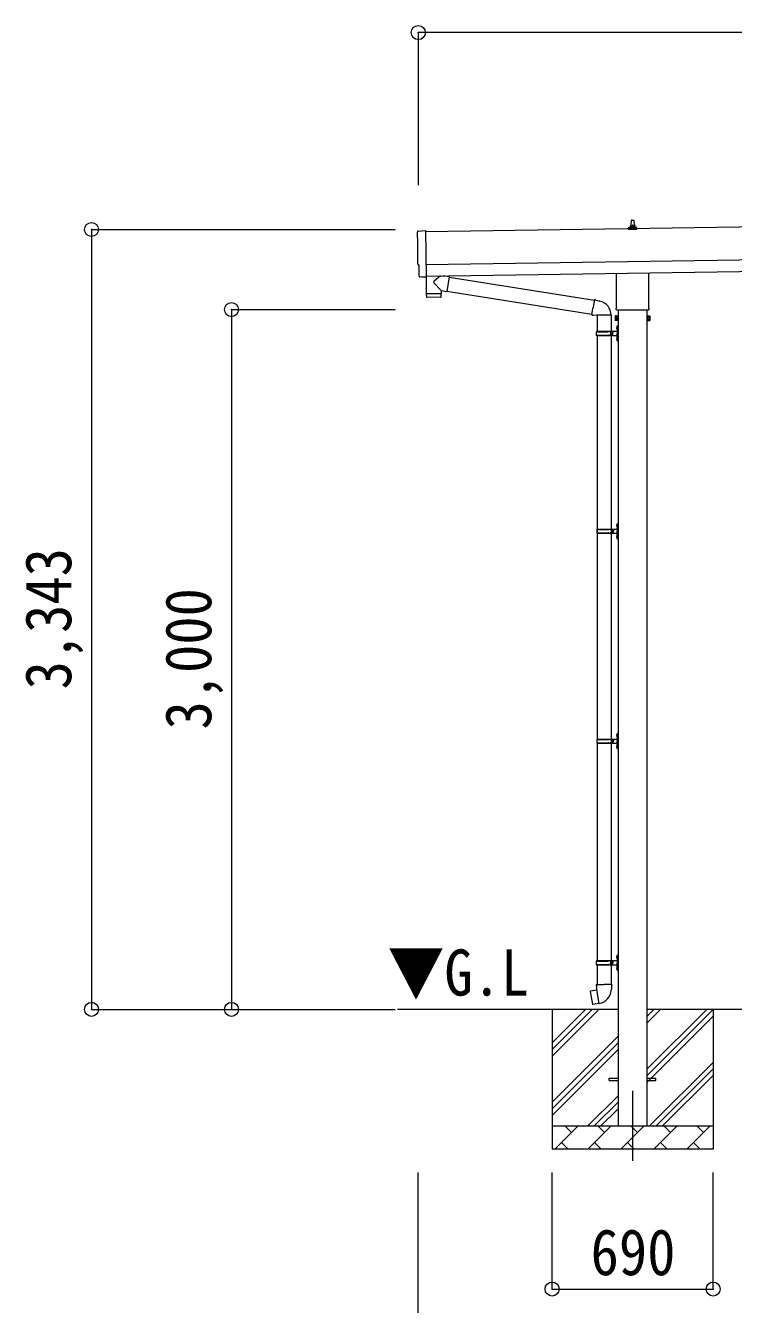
# Model space of a CAD drawing. Units: millimetres at full size, sheet at 1:60. Extents: x -16864 to 16864, y -11640 to 11640.
# Drawn here: x -915 to 2117, y -8729 to -3246 of the extents above; entities that cross this region are included whole.
import ezdxf
from ezdxf.enums import TextEntityAlignment as Align

# ---------------------------------------------------------------- set-up
doc = ezdxf.new("R2010")
doc.units = ezdxf.units.MM
doc.header["$LTSCALE"] = 60
doc.header["$PDMODE"] = 32
doc.header["$PDSIZE"] = 60
doc.linetypes.add('CHAIN1', pattern=[8, 5, -1, 1, -1])
for name, color, linetype, lineweight in [('0-1_Defpoints', 7, 'CHAIN1', 9), ('0-2_TEXT1', 4, 'Continuous', 9), ('0-3_SHAPE', 7, 'Continuous', 9), ('0-7_PARTS2', 7, 'Continuous', 9), ('0-8_TABLE1', 6, 'Continuous', 9), ('0-9_DIM1', 7, 'Continuous', 9)]:
    doc.layers.add(name, color=color, linetype=linetype, lineweight=lineweight)
doc.styles.add('ＭＳ ゴシック', font='')
doc.styles.get('ＭＳ ゴシック').set_extended_font_data('MS Gothic')

msp = doc.modelspace()

# ---------------------------------------------------------------- linework, layer by layer
at = {"layer": '0-1_Defpoints'}
msp.add_line((1685.56, -7813.9), (1685.56, -8162.9), dxfattribs=at)
at = {"layer": '0-2_TEXT1'}
for p, q in [((6163.31, -4053.52), (798.36, -4130.17)), ((1668, -4111.64), (1703.73, -4111.64)), ((1668.38, -4111.46), (1675.1, -4109.83)), ((1675.48, -4109.64), (1696.25, -4109.64)), ((1675.87, -4108.85), (1675.87, -4104.64)), ((1676.87, -4104.64), (1694.87, -4104.64)), ((1679.87, -4104.64), (1680.59, -4081.12)), ((1681.59, -4080.14), (1690.14, -4080.14)), ((1691.14, -4081.12), (1691.87, -4104.64)), ((1695.87, -4108.85), (1695.87, -4104.64)), ((1703.35, -4111.46), (1696.63, -4109.83)), ((1667.62, -4120.14), (1667.62, -4112.43)), ((1704.12, -4120.14), (1667.62, -4120.14)), ((1704.12, -4120.14), (1704.12, -4112.43)), ((800.36, -4270.15), (6165.31, -4193.51)), ((801.07, -4320.15), (6166.02, -4243.5)), ((781.49, -4324.2), (774.57, -4323.93)), ((1617.26, -4454.13), (1617.26, -4308.49)), ((1753.86, -4306.54), (1753.86, -4454.13)), ((1611.56, -4492.4), (1612.32, -4491.08)), ((1611.56, -4492.4), (1611.56, -4509.4)), ((1615.56, -4462.9), (1615.56, -4457.4)), ((1753.5, -4466.4), (1617.62, -4466.4)), ((1623.06, -4466.4), (1623.06, -7963.9)), ((1748.06, -7963.9), (1748.06, -4466.4)), ((1755.56, -4457.4), (1755.56, -4462.9)), ((1759.56, -4492.4), (1758.8, -4491.08)), ((1759.56, -4492.4), (1759.56, -4509.4)), ((1611.56, -4509.4), (1612.32, -4510.71)), ((1618.56, -4495.99), (1612.32, -4495.99)), ((1618.56, -4505.81), (1612.32, -4505.81)), ((1618.56, -4510.71), (1612.32, -4510.71)), ((1621.06, -4510.1), (1618.56, -4510.1)), ((1750.06, -4510.1), (1752.56, -4510.1)), ((1752.56, -4495.99), (1758.8, -4495.99)), ((1752.56, -4505.81), (1758.8, -4505.81)), ((1752.56, -4510.71), (1758.8, -4510.71)), ((1759.56, -4509.4), (1758.8, -4510.71)), ((1585.56, -7759.4), (1623.06, -7759.4)), ((1585.56, -7768.4), (1585.56, -7759.4)), ((1585.56, -7759.4), (1623.06, -7759.4)), ((1585.56, -7768.4), (1585.56, -7759.4)), ((1585.56, -7768.4), (1623.06, -7768.4)), ((1585.56, -7768.4), (1623.06, -7768.4)), ((1748.06, -7759.4), (1785.56, -7759.4)), ((1748.06, -7759.4), (1785.56, -7759.4)), ((1748.06, -7768.4), (1785.56, -7768.4)), ((1748.06, -7768.4), (1785.56, -7768.4)), ((1785.56, -7768.4), (1785.56, -7759.4)), ((1785.56, -7768.4), (1785.56, -7759.4))]:
    msp.add_line(p, q, dxfattribs=at)
for points in [[(766.74, -4127.18), (798.28, -4125.08), (801.11, -4322.91)], [(771.69, -4320.98), (771.02, -4273.96), (770.42, -4273.97)], [(782.23, -4323.91), (782.89, -4323.27), (801.12, -4323.92)], [(1618.56, -4510.71), (1618.56, -4491.08), (1612.32, -4491.08)], [(1618.56, -4510.1), (1618.56, -4491.7), (1621.06, -4491.7)], [(1752.56, -4510.1), (1752.56, -4491.7), (1750.06, -4491.7)], [(1752.56, -4510.71), (1752.56, -4491.08), (1758.8, -4491.08)]]:
    msp.add_lwpolyline(points, dxfattribs=at)
for points in [[(1621.06, -4511.4), (1621.06, -4490.4), (1623.06, -4490.4), (1623.06, -4511.4)], [(1750.06, -4511.4), (1750.06, -4490.4), (1748.06, -4490.4), (1748.06, -4511.4)]]:
    msp.add_lwpolyline(points, close=True, dxfattribs=at)
for centre, radius, start, end in [((1668.62, -4112.43), 1, 103.62699, 180), ((1674.87, -4108.85), 1, 283.62699, 0), ((1679.95, -4105.27), 4.13, 90, 171.17633), ((1676.87, -4105.64), 1, 90, 180), ((1681.59, -4081.14), 1, 90, 178.60509), ((1689.2, -4104.64), 4.83, 133.60282, 180), ((1682.53, -4104.64), 4.83, 0, 46.39718), ((1690.14, -4081.14), 1, 1.39491, 90), ((1691.78, -4105.27), 4.13, 8.82367, 90), ((1694.87, -4105.64), 1, 0, 90), ((1696.87, -4108.85), 1, 180, 256.37301), ((1703.12, -4112.43), 1, 0, 76.37301), ((1615.9, -4493.54), 4.34, 145.61575, 214.38425), ((1619.56, -4457.4), 4, 125.09963, 180), ((1619.56, -4462.9), 4, 180, 194.47751), ((1619.56, -4462.9), 4, 194.47751, 241.04498), ((1751.56, -4462.9), 4, 298.95502, 345.52249), ((1751.56, -4457.4), 4, 0, 54.90037), ((1751.56, -4462.9), 4, 345.52249, 0), ((1755.21, -4493.54), 4.34, 325.61575, 34.38425), ((1627.8, -4500.9), 16.24, 162.41205, 197.58795), ((1615.9, -4508.26), 4.34, 145.61575, 214.38425), ((1743.32, -4500.9), 16.24, 342.41205, 17.58795), ((1755.21, -4508.26), 4.34, 325.61575, 34.38425)]:
    msp.add_arc(centre, radius, start, end, dxfattribs=at)
for centre, major_axis, ratio, start_param, end_param in [((766.94, -4130.18), (-3, -0.04), 0.99863, 4.7647489, 6.2979817), ((-3997.43, -4268.67), (4762.89, 68.04), 0.99863, 6.2686928, 6.2979817), ((770.35, -4269.57), (-4.41, -0.06), 0.99863, 6.2686928, 7.8539816), ((774.69, -4320.93), (-2.15, -2.1), 0.9974, 5.5252311, 7.0411395), ((781.53, -4323.2), (-0.717, -0.7), 0.9974, 0.7579542, 1.5707963)]:
    msp.add_ellipse(centre, major_axis=major_axis, ratio=ratio, start_param=start_param, end_param=end_param, dxfattribs=at)
at = {"layer": '0-3_SHAPE'}
for p, q in [((1623.06, -7463.9), (678.9, -7463.9)), ((1340.56, -7463.9), (1340.56, -8063.9)), ((1340.56, -7607.38), (1484.04, -7463.9)), ((1340.56, -7635.67), (1512.33, -7463.9)), ((1340.56, -7663.95), (1540.61, -7463.9)), ((3423.06, -7463.9), (1748.06, -7463.9)), ((1748.06, -7492.72), (1776.88, -7463.9)), ((1748.06, -7521.01), (1805.17, -7463.9)), ((1748.06, -7719), (2003.16, -7463.9)), ((1748.06, -7747.28), (2030.56, -7464.78)), ((1748.06, -7775.57), (2030.56, -7493.07)), ((2030.56, -7463.9), (2030.56, -8063.9)), ((1340.56, -7861.94), (1623.06, -7579.44)), ((1340.56, -7890.22), (1623.06, -7607.72)), ((1340.56, -7918.51), (1623.06, -7636.01)), ((1757.72, -7963.9), (2030.56, -7691.06)), ((1786, -7963.9), (2030.56, -7719.34)), ((1814.29, -7963.9), (2030.56, -7747.63)), ((1493.16, -7963.9), (1623.06, -7834)), ((1521.44, -7963.9), (1623.06, -7862.28)), ((1549.73, -7963.9), (1623.06, -7890.57)), ((1340.56, -7963.9), (2030.56, -7963.9)), ((1352.72, -8063.9), (1452.72, -7963.9)), ((1424.16, -7992.45), (1395.61, -7963.9)), ((1494.14, -8063.9), (1594.14, -7963.9)), ((1565.58, -7992.45), (1537.03, -7963.9)), ((1635.56, -8063.9), (1735.56, -7963.9)), ((1707.01, -7992.45), (1678.45, -7963.9)), ((1776.98, -8063.9), (1876.98, -7963.9)), ((1848.43, -7992.45), (1819.87, -7963.9)), ((1918.4, -8063.9), (2018.4, -7963.9)), ((1989.85, -7992.45), (1961.3, -7963.9)), ((1381.27, -8035.35), (1409.82, -8063.9)), ((1522.69, -8035.35), (1551.24, -8063.9)), ((1664.11, -8035.35), (1692.67, -8063.9)), ((1805.53, -8035.35), (1834.09, -8063.9)), ((1946.96, -8035.35), (1975.51, -8063.9)), ((2030.56, -8063.9), (1340.56, -8063.9))]:
    msp.add_line(p, q, dxfattribs=at)
at = {"layer": '0-8_TABLE1'}
for p, q in [((767.34, -3276.26), (767.34, -3930.59)), ((11606.27, -3276.26), (767.34, -3276.26)), ((-632.66, -4120.61), (668.04, -4120.61)), ((-632.66, -4120.61), (-632.66, -7463.9)), ((-32.66, -4463.9), (668.04, -4463.9)), ((-32.66, -4463.9), (-32.66, -7463.9)), ((-632.66, -7463.9), (668.04, -7463.9)), ((767.04, -9364.9), (767.04, -8162.9)), ((1340.56, -8662.9), (1340.56, -8162.9)), ((2030.56, -8662.9), (2030.56, -8162.9)), ((1340.56, -8662.9), (2030.56, -8662.9))]:
    msp.add_line(p, q, dxfattribs=at)
for p in [(767.34, -3276.26), (-632.66, -4120.61), (-32.66, -4463.9), (-632.66, -7463.9), (-32.66, -7463.9), (1340.56, -8662.9), (2030.56, -8662.9)]:
    msp.add_point(p, dxfattribs=at)
at = {"layer": '0-9_DIM1'}
for p, q in [((801.11, -4322.91), (801.12, -4323.92)), ((862.52, -4319.27), (834.87, -4341.78)), ((900.14, -4323.28), (874.3, -4319.1)), ((900.14, -4323.28), (889.97, -4386.16)), ((899.84, -4325.1), (1522, -4424.16)), ((865.56, -4382.22), (834.69, -4349.11)), ((865.56, -4382.22), (889.97, -4386.16)), ((865.56, -4382.22), (865.73, -4394.23)), ((890.27, -4384.33), (1511.58, -4483.26)), ((801.76, -4396.14), (802.17, -4409.19)), ((862.75, -4411.27), (805.21, -4412.1)), ((806.24, -4395.08), (806.27, -4396.08)), ((861.24, -4394.29), (861.23, -4395.29)), ((1522.32, -4422.34), (1516.79, -4453.71)), ((1522.32, -4422.34), (1523.46, -4420.36)), ((1523.46, -4420.36), (1527.02, -4420.99)), ((1527.02, -4420.99), (1527.44, -4423.34)), ((1541.95, -4426.16), (1543.64, -4427.79)), ((1543.64, -4427.79), (1545.75, -4428.24)), ((1511.26, -4485.07), (1516.79, -4453.71)), ((1511.26, -4485.07), (1511.65, -4487.33)), ((1511.26, -4485.07), (1516.41, -4485.89)), ((1511.65, -4487.33), (1515.22, -4487.96)), ((1515.22, -4487.96), (1516.41, -4485.89)), ((1516.41, -4485.89), (1531.01, -4488.2)), ((1531.01, -4488.2), (1533.22, -4487.22)), ((1593.51, -4487.61), (1532.33, -4487.61)), ((1533.06, -4487.61), (1533.06, -4556.91)), ((1593.06, -4487.61), (1593.06, -4556.91)), ((1616.76, -4539.76), (1618.8, -4540.76)), ((1618.03, -4537.76), (1618.66, -4537.76)), ((1618.03, -4537.76), (1618.03, -4546.06)), ((1618.03, -4546.06), (1618.66, -4546.06)), ((1618.66, -4537.76), (1618.66, -4546.06)), ((1618.66, -4537.76), (1619.06, -4538.16)), ((1618.66, -4546.06), (1619.06, -4545.66)), ((1618.8, -4540.76), (1619.41, -4541.91)), ((1619.06, -4533.91), (1622.06, -4532.41)), ((1619.06, -4533.91), (1619.06, -4565.91)), ((1619.06, -4538.16), (1619.06, -4545.66)), ((1622.06, -4532.41), (1622.06, -4565.91)), ((1622.06, -4532.41), (1623.06, -4532.41)), ((1623.06, -4532.41), (1623.06, -4565.91)), ((1530.06, -4558.91), (1580.39, -4558.91)), ((1530.06, -4572.91), (1580.39, -4572.91)), ((1531.06, -4556.91), (1617.06, -4556.91)), ((1531.06, -4556.91), (1531.06, -4558.91)), ((1531.06, -4574.91), (1531.06, -4572.91)), ((1531.06, -4574.91), (1617.06, -4574.91)), ((1533.06, -4574.91), (1533.06, -6304.9)), ((1590.06, -4556.91), (1590.06, -4561.41)), ((1590.06, -4561.41), (1592.06, -4561.41)), ((1590.06, -4574.91), (1590.06, -4570.41)), ((1590.06, -4570.41), (1592.06, -4570.41)), ((1592.06, -4561.41), (1592.06, -4565.91)), ((1592.06, -4570.41), (1592.06, -4565.91)), ((1593.06, -4574.91), (1593.06, -6304.9)), ((1598.06, -4556.91), (1598.06, -4565.91)), ((1598.06, -4561.41), (1601.06, -4561.41)), ((1598.06, -4574.91), (1598.06, -4565.91)), ((1598.06, -4570.41), (1601.06, -4570.41)), ((1601.06, -4561.41), (1601.06, -4565.91)), ((1601.06, -4570.41), (1601.06, -4565.91)), ((1616.76, -4587.76), (1618.8, -4588.76)), ((1618.03, -4585.76), (1618.66, -4585.76)), ((1618.03, -4585.76), (1618.03, -4594.06)), ((1618.03, -4594.06), (1618.66, -4594.06)), ((1618.66, -4585.76), (1618.66, -4594.06)), ((1618.66, -4585.76), (1619.06, -4586.16)), ((1618.66, -4594.06), (1619.06, -4593.66)), ((1618.8, -4588.76), (1619.41, -4589.91)), ((1619.06, -4597.91), (1619.06, -4565.91)), ((1619.06, -4586.16), (1619.06, -4593.66)), ((1619.06, -4597.91), (1622.06, -4599.41)), ((1622.06, -4599.41), (1622.06, -4565.91)), ((1622.06, -4599.41), (1623.06, -4599.41)), ((1623.06, -4599.41), (1623.06, -4565.91)), ((1532.56, -5406.9), (1582.89, -5406.9)), ((1532.56, -5420.9), (1582.89, -5420.9)), ((1533.56, -5404.9), (1533.56, -5406.9)), ((1533.56, -5404.9), (1617.06, -5404.9)), ((1533.56, -5422.9), (1533.56, -5420.9)), ((1533.56, -5422.9), (1617.06, -5422.9)), ((1592.56, -5404.9), (1592.56, -5409.4)), ((1592.56, -5409.4), (1594.56, -5409.4)), ((1592.56, -5422.9), (1592.56, -5418.4)), ((1592.56, -5418.4), (1594.56, -5418.4)), ((1594.56, -5409.4), (1594.56, -5413.9)), ((1594.56, -5418.4), (1594.56, -5413.9)), ((1600.56, -5404.9), (1600.56, -5413.9)), ((1600.56, -5409.4), (1603.56, -5409.4)), ((1600.56, -5422.9), (1600.56, -5413.9)), ((1600.56, -5418.4), (1603.56, -5418.4)), ((1603.56, -5409.4), (1603.56, -5413.9)), ((1603.56, -5418.4), (1603.56, -5413.9)), ((1616.76, -5387.75), (1618.8, -5388.75)), ((1618.03, -5385.75), (1618.66, -5385.75)), ((1618.03, -5385.75), (1618.03, -5394.05)), ((1618.03, -5394.05), (1618.66, -5394.05)), ((1618.66, -5385.75), (1618.66, -5394.05)), ((1618.66, -5385.75), (1619.06, -5386.15)), ((1618.66, -5394.05), (1619.06, -5393.65)), ((1618.8, -5388.75), (1619.41, -5389.9)), ((1619.06, -5381.9), (1622.06, -5380.4)), ((1619.06, -5381.9), (1619.06, -5413.9)), ((1619.06, -5386.15), (1619.06, -5393.65)), ((1619.06, -5445.9), (1619.06, -5413.9)), ((1622.06, -5380.4), (1622.06, -5413.9)), ((1622.06, -5380.4), (1623.06, -5380.4)), ((1622.06, -5447.4), (1622.06, -5413.9)), ((1623.06, -5380.4), (1623.06, -5413.9)), ((1623.06, -5447.4), (1623.06, -5413.9)), ((1616.76, -5435.75), (1618.8, -5436.75)), ((1618.03, -5433.75), (1618.66, -5433.75)), ((1618.03, -5433.75), (1618.03, -5442.05)), ((1618.03, -5442.05), (1618.66, -5442.05)), ((1618.66, -5433.75), (1618.66, -5442.05)), ((1618.66, -5433.75), (1619.06, -5434.15)), ((1618.66, -5442.05), (1619.06, -5441.65)), ((1618.8, -5436.75), (1619.41, -5437.9)), ((1619.06, -5434.15), (1619.06, -5441.65)), ((1619.06, -5445.9), (1622.06, -5447.4)), ((1622.06, -5447.4), (1623.06, -5447.4)), ((1533.56, -6304.9), (1533.56, -6306.9)), ((1533.56, -6304.9), (1617.06, -6304.9)), ((1592.56, -6304.9), (1592.56, -6309.4)), ((1600.56, -6304.9), (1600.56, -6313.9)), ((1616.76, -6287.75), (1618.8, -6288.75)), ((1618.03, -6285.75), (1618.66, -6285.75)), ((1618.03, -6285.75), (1618.03, -6294.05)), ((1618.03, -6294.05), (1618.66, -6294.05)), ((1618.66, -6285.75), (1618.66, -6294.05)), ((1618.66, -6285.75), (1619.06, -6286.15)), ((1618.66, -6294.05), (1619.06, -6293.65)), ((1618.8, -6288.75), (1619.41, -6289.9)), ((1619.06, -6281.9), (1622.06, -6280.4)), ((1619.06, -6281.9), (1619.06, -6313.9)), ((1619.06, -6286.15), (1619.06, -6293.65)), ((1622.06, -6280.4), (1622.06, -6313.9)), ((1622.06, -6280.4), (1623.06, -6280.4)), ((1623.06, -6280.4), (1623.06, -6313.9)), ((1532.56, -6306.9), (1582.89, -6306.9)), ((1532.56, -6320.9), (1582.89, -6320.9)), ((1533.06, -6322.89), (1533.06, -7254.9)), ((1533.56, -6322.9), (1533.56, -6320.9)), ((1533.56, -6322.9), (1617.06, -6322.9)), ((1592.56, -6309.4), (1594.56, -6309.4)), ((1592.56, -6322.9), (1592.56, -6318.4)), ((1592.56, -6318.4), (1594.56, -6318.4)), ((1593.06, -6322.89), (1593.06, -7254.9)), ((1594.56, -6309.4), (1594.56, -6313.9)), ((1594.56, -6318.4), (1594.56, -6313.9)), ((1600.56, -6309.4), (1603.56, -6309.4)), ((1600.56, -6322.9), (1600.56, -6313.9)), ((1600.56, -6318.4), (1603.56, -6318.4)), ((1603.56, -6309.4), (1603.56, -6313.9)), ((1603.56, -6318.4), (1603.56, -6313.9)), ((1616.76, -6335.75), (1618.8, -6336.75)), ((1618.03, -6333.75), (1618.66, -6333.75)), ((1618.03, -6333.75), (1618.03, -6342.05)), ((1618.03, -6342.05), (1618.66, -6342.05)), ((1618.66, -6333.75), (1618.66, -6342.05)), ((1618.66, -6333.75), (1619.06, -6334.15)), ((1618.66, -6342.05), (1619.06, -6341.65)), ((1618.8, -6336.75), (1619.41, -6337.9)), ((1619.06, -6345.9), (1619.06, -6313.9)), ((1619.06, -6334.15), (1619.06, -6341.65)), ((1619.06, -6345.9), (1622.06, -6347.4)), ((1622.06, -6347.4), (1622.06, -6313.9)), ((1622.06, -6347.4), (1623.06, -6347.4)), ((1623.06, -6347.4), (1623.06, -6313.9)), ((1618.03, -7235.75), (1618.66, -7235.75)), ((1618.03, -7235.75), (1618.03, -7244.05)), ((1618.66, -7235.75), (1618.66, -7244.05)), ((1618.66, -7235.75), (1619.06, -7236.15)), ((1619.06, -7231.9), (1622.06, -7230.4)), ((1619.06, -7231.9), (1619.06, -7263.9)), ((1619.06, -7236.15), (1619.06, -7243.65)), ((1622.06, -7230.4), (1622.06, -7263.9)), ((1622.06, -7230.4), (1623.06, -7230.4)), ((1623.06, -7230.4), (1623.06, -7263.9)), ((1530.06, -7256.9), (1580.39, -7256.9)), ((1530.06, -7270.9), (1580.39, -7270.9)), ((1531.06, -7254.9), (1617.06, -7254.9)), ((1531.06, -7254.9), (1531.06, -7256.9)), ((1531.06, -7272.9), (1531.06, -7270.9)), ((1531.06, -7272.9), (1617.06, -7272.9)), ((1533.06, -7272.9), (1533.06, -7357.83)), ((1590.06, -7254.9), (1590.06, -7259.4)), ((1590.06, -7259.4), (1592.06, -7259.4)), ((1590.06, -7272.9), (1590.06, -7268.4)), ((1590.06, -7268.4), (1592.06, -7268.4)), ((1592.06, -7259.4), (1592.06, -7263.9)), ((1592.06, -7268.4), (1592.06, -7263.9)), ((1593.06, -7272.9), (1593.06, -7357.83)), ((1598.06, -7254.9), (1598.06, -7263.9)), ((1598.06, -7259.4), (1601.06, -7259.4)), ((1598.06, -7272.9), (1598.06, -7263.9)), ((1598.06, -7268.4), (1601.06, -7268.4)), ((1601.06, -7259.4), (1601.06, -7263.9)), ((1601.06, -7268.4), (1601.06, -7263.9)), ((1616.76, -7237.75), (1618.8, -7238.75)), ((1616.76, -7285.75), (1618.8, -7286.75)), ((1618.03, -7244.05), (1618.66, -7244.05)), ((1618.03, -7283.75), (1618.66, -7283.75)), ((1618.03, -7283.75), (1618.03, -7292.05)), ((1618.66, -7244.05), (1619.06, -7243.65)), ((1618.66, -7283.75), (1618.66, -7292.05)), ((1618.66, -7283.75), (1619.06, -7284.15)), ((1618.66, -7292.05), (1619.06, -7291.65)), ((1618.8, -7238.75), (1619.41, -7239.9)), ((1618.8, -7286.75), (1619.41, -7287.9)), ((1619.06, -7295.9), (1619.06, -7263.9)), ((1619.06, -7284.15), (1619.06, -7291.65)), ((1622.06, -7297.4), (1622.06, -7263.9)), ((1623.06, -7297.4), (1623.06, -7263.9)), ((1618.03, -7292.05), (1618.66, -7292.05)), ((1619.06, -7295.9), (1622.06, -7297.4)), ((1622.06, -7297.4), (1623.06, -7297.4)), ((1504.6, -7386.28), (1503.79, -7387.45)), ((1503.79, -7387.45), (1513.41, -7442.01)), ((1532.47, -7381.03), (1504.6, -7386.28)), ((1517.34, -7383.67), (1517.13, -7383.92)), ((1531.21, -7357.83), (1529.06, -7358.61)), ((1529.06, -7358.61), (1529.06, -7362.23)), ((1529.06, -7362.23), (1531.3, -7363.04)), ((1531.21, -7357.83), (1563.06, -7357.83)), ((1531.21, -7357.83), (1531.3, -7363.04)), ((1531.3, -7363.04), (1531.56, -7377.83)), ((1531.56, -7377.83), (1532.91, -7379.83)), ((1542.82, -7438.32), (1532.69, -7380.85)), ((1532.71, -7380.03), (1532.71, -7380.73)), ((1532.91, -7379.83), (1532.88, -7379.83)), ((1594.91, -7357.83), (1563.06, -7357.83)), ((1593.25, -7379.77), (1593.17, -7381.93)), ((1594.56, -7377.83), (1593.25, -7379.77)), ((1597.06, -7362.23), (1594.82, -7363.04)), ((1594.91, -7357.83), (1597.06, -7358.61)), ((1597.06, -7358.61), (1597.06, -7362.23)), ((1527.43, -7440.92), (1527.15, -7440.76)), ((1543.13, -7439.09), (1542.89, -7438.42))]:
    msp.add_line(p, q, dxfattribs=at)
for points in [[(800.72, -4323.9), (801.74, -4395.14), (865.73, -4394.23)], [(865.71, -4408.28), (865.75, -4395.23), (801.76, -4396.14)], [(1522.32, -4422.34), (1527.44, -4423.34), (1541.95, -4426.16)], [(1616.76, -4544.06), (1618.8, -4543.06), (1619.41, -4541.91)], [(1616.76, -4592.06), (1618.8, -4591.06), (1619.41, -4589.91)], [(1616.76, -5392.05), (1618.8, -5391.05), (1619.41, -5389.9)], [(1616.76, -5440.05), (1618.8, -5439.05), (1619.41, -5437.9)], [(1616.76, -6292.05), (1618.8, -6291.05), (1619.41, -6289.9)], [(1616.76, -6340.05), (1618.8, -6339.05), (1619.41, -6337.9)], [(1616.76, -7242.05), (1618.8, -7241.05), (1619.41, -7239.9)], [(1616.76, -7290.05), (1618.8, -7289.05), (1619.41, -7287.9)], [(1519.59, -7383.46), (1519.31, -7383.3), (1517.34, -7383.67)], [(1594.91, -7357.83), (1594.82, -7363.04), (1594.56, -7377.83)], [(1542.55, -7438.23), (1514.57, -7442.83), (1513.41, -7442.01)], [(1529.62, -7440.36), (1529.41, -7440.59), (1527.43, -7440.92)]]:
    msp.add_lwpolyline(points, dxfattribs=at)
for centre, radius, start, end in [((838.18, -4345.53), 5, 131.47396, 225.79244), ((805.17, -4409.1), 3, 181.81845, 270.86677), ((862.71, -4408.28), 3, 270.81845, 359.81845), ((1533.22, -4487.22), 60.3, 359.62495, 78), ((1622.36, -4541.91), 6, 136.21765, 223.78235), ((1578.81, -4565.91), 49.25, 171.82876, 180.00002), ((1578.81, -4565.91), 49.25, 180.00002, 188.17127), ((1580.39, -4556.91), 2, 270, 359.99998), ((1580.39, -4574.91), 2, 0.00005, 90.00004), ((1622.36, -4589.91), 6, 136.21765, 223.78235), ((1617.06, -4554.91), 2, 270, 359.99998), ((1617.06, -4576.91), 2, 0.00005, 90.00004), ((1581.31, -5413.9), 49.25, 171.82876, 180.00002), ((1581.31, -5413.9), 49.25, 180.00002, 188.17127), ((1582.89, -5404.9), 2, 270, 359.99998), ((1582.89, -5422.9), 2, 0.00005, 90.00004), ((1622.36, -5389.9), 6, 136.21765, 223.78235), ((1617.06, -5402.9), 2, 270, 359.99998), ((1617.06, -5424.9), 2, 0.00005, 90.00004), ((1622.36, -5437.9), 6, 136.21765, 223.78235), ((1582.89, -6304.9), 2, 270, 359.99998), ((1622.36, -6289.9), 6, 136.21765, 223.78235), ((1617.06, -6302.9), 2, 270, 359.99998), ((1581.31, -6313.9), 49.25, 171.82876, 180.00002), ((1581.31, -6313.9), 49.25, 180.00002, 188.17127), ((1582.89, -6322.9), 2, 0.00005, 90.00004), ((1622.36, -6337.9), 6, 136.21765, 223.78235), ((1617.06, -6324.9), 2, 0.00005, 90.00004), ((1622.36, -7239.9), 6, 136.21765, 223.78235), ((1578.81, -7263.9), 49.25, 171.82876, 180.00002), ((1578.81, -7263.9), 49.25, 180.00002, 188.17127), ((1580.39, -7254.9), 2, 270, 359.99998), ((1580.39, -7272.9), 2, 0.00005, 90.00004), ((1622.36, -7287.9), 6, 136.21765, 223.78235), ((1617.06, -7252.9), 2, 270, 359.99998), ((1617.06, -7274.9), 2, 0.00005, 90.00004), ((1532.41, -7380.73), 0.3, 280.66842, 0), ((1532.91, -7380.03), 0.2, 100, 180), ((1532.91, -7379.83), 60.3, 279.96938, 358), ((1542.6, -7438.53), 0.3, 20, 99.33158), ((1543.31, -7439.02), 0.2, 200, 279.96938)]:
    msp.add_arc(centre, radius, start, end, dxfattribs=at)

# ---------------------------------------------------------------- texts
at = {"layer": '0-7_PARTS2', "style": 'ＭＳ ゴシック', "width": 0.9}
msp.add_text('▼G.L', height=197.9, dxfattribs=at).set_placement((636.18, -7464.18), align=Align.BOTTOM_LEFT)
at = {"layer": '0-8_TABLE1', "color": 7, "style": 'ＭＳ ゴシック', "width": 0.9}
for s, p in [('3,343', (-660.16, -6092.25)), ('3,000', (-60.16, -6263.9))]:
    msp.add_text(s, height=197.9, rotation=90, dxfattribs=at).set_placement(p, align=Align.BOTTOM_LEFT)
msp.add_text('690', height=197.9, dxfattribs=at).set_placement((1505.56, -8662.9), align=Align.BOTTOM_LEFT)

doc.saveas('drawing.dxf')
